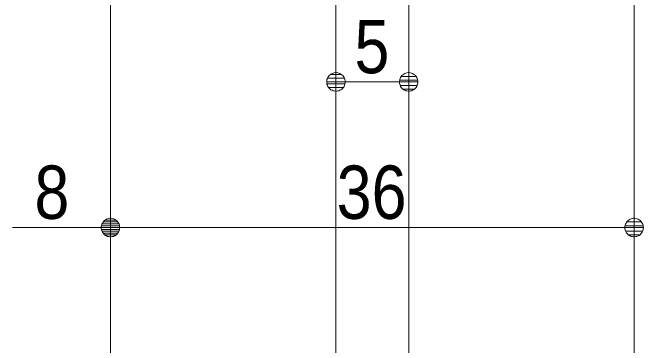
# Model space of a CAD drawing. Units: millimetres, scale not verified. Extents: x -6062 to 6062, y -3045 to 3045.
# Drawn here: x 653.4 to 1087, y -20.6 to 207.8 of the extents above; entities that cross this region are included whole.
import ezdxf
from ezdxf.enums import TextEntityAlignment as Align

# ---------------------------------------------------------------- set-up
doc = ezdxf.new("R2010")
doc.units = ezdxf.units.MM
doc.header["$LTSCALE"] = 20
for name, color, linetype, lineweight in [('0-1_0', 7, 'Continuous', 9), ('0-2_2寸法-1', 7, 'Continuous', 9), ('0-4_3一般', 7, 'Continuous', 9)]:
    doc.layers.add(name, color=color, linetype=linetype, lineweight=lineweight)
doc.styles.add('ＭＳ Ｐゴシック', font='')
doc.styles.get('ＭＳ Ｐゴシック').set_extended_font_data('MS PGothic')

# ---------------------------------------------------------------- blocks, each defined once
blk = doc.blocks.new('_Dot')
at = {"layer": '0-1_0'}
for p, q in [((-10, 0), (-20, 0)), ((9.78, 2), (-9.78, 2)), ((7.99, 6), (-7.99, 6)), ((9.16, -3.98), (-9.16, -3.98)), ((6, -7.98), (-6, -7.98))]:
    blk.add_line(p, q, dxfattribs=at)
for points in [[(10, 0), (9.92, 1.25), (9.69, 2.49), (9.3, 3.68), (8.76, 4.82), (8.09, 5.88), (7.29, 6.85), (6.37, 7.71), (5.36, 8.44), (4.26, 9.05), (3.09, 9.51), (1.87, 9.82), (0.63, 9.98), (-0.63, 9.98), (-1.87, 9.82), (-3.09, 9.51), (-4.26, 9.05), (-5.36, 8.44), (-6.37, 7.71), (-7.29, 6.85), (-8.09, 5.88), (-8.76, 4.82), (-9.3, 3.68), (-9.69, 2.49), (-9.92, 1.25), (-10, 0), (0, 0)], [(-10, 0), (-9.92, -1.25), (-9.69, -2.49), (-9.3, -3.68), (-8.76, -4.82), (-8.09, -5.88), (-7.29, -6.85), (-6.37, -7.71), (-5.36, -8.44), (-4.26, -9.05), (-3.09, -9.51), (-1.87, -9.82), (-0.63, -9.98), (0.63, -9.98), (1.87, -9.82), (3.09, -9.51), (4.26, -9.05), (5.36, -8.44), (6.37, -7.71), (7.29, -6.85), (8.09, -5.88), (8.76, -4.82), (9.3, -3.68), (9.69, -2.49), (9.92, -1.25), (10, 0), (0, 0)]]:
    blk.add_lwpolyline(points, close=True, dxfattribs=at)
blk = doc.blocks.new('グループ-47')
at = {"layer": '0-4_3一般'}
for p, q in [((50163.7, -36400), (50163.7, 11804.9)), ((57363.7, 11804.9), (57363.7, -36400))]:
    blk.add_line(p, q, dxfattribs=at)
blk.add_lwpolyline([(54263.7, -31200), (54263.7, 6604.9), (53263.7, 6604.9), (53263.7, -31200)], close=True, dxfattribs=at)
blk = doc.blocks.new('グループ-69')
at = {"layer": '0-4_3一般'}
blk.add_blockref('グループ-47', (0, 0), dxfattribs=at)
blk = doc.blocks.new('グループ-70')
at = {"layer": '0-4_3一般'}
blk.add_blockref('グループ-69', (0, 0), dxfattribs=at)

msp = doc.modelspace()

# ---------------------------------------------------------------- linework, layer by layer
at = {"layer": '0-2_2寸法-1'}
for p, q in [((875.68, 180.25), (875.88, 180.25)), ((925.68, 180.25), (925.88, 180.25)), ((912.97, 160.25), (888.4, 160.25)), ((720.68, 80.25), (720.88, 80.25)), ((720.68, 80.25), (720.88, 80.25)), ((1080.68, 80.25), (1080.88, 80.25)), ((653.4, 60.25), (707.97, 60.25)), ((1067.97, 60.25), (733.4, 60.25))]:
    msp.add_line(p, q, dxfattribs=at)

# ---------------------------------------------------------------- block references
at = {"layer": '0-2_2寸法-1', "xscale": 0.6356201, "yscale": 0.6356201, "rotation": 180}
for p in [(875.68, 160.25), (720.68, 60.25)]:
    msp.add_blockref('_Dot', p, dxfattribs=at)
at = {"layer": '0-2_2寸法-1', "xscale": 0.6356201, "yscale": 0.6356201}
for p in [(925.68, 160.25), (720.68, 60.25), (1080.68, 60.25)]:
    msp.add_blockref('_Dot', p, dxfattribs=at)
at = {"layer": '0-4_3一般', "xscale": 0.05, "yscale": 0.05}
msp.add_blockref('グループ-70', (-1787.5, 0), dxfattribs=at)

# ---------------------------------------------------------------- texts
at = {"layer": '0-2_2寸法-1', "style": 'ＭＳ Ｐゴシック', "width": 0.9}
for s, p in [('5', (888.39, 155.19)), ('8', (668.39, 55.19)), ('36', (876.19, 55.19))]:
    msp.add_text(s, height=36.66, dxfattribs=at).set_placement(p, align=Align.BOTTOM_LEFT)

doc.saveas('drawing.dxf')
